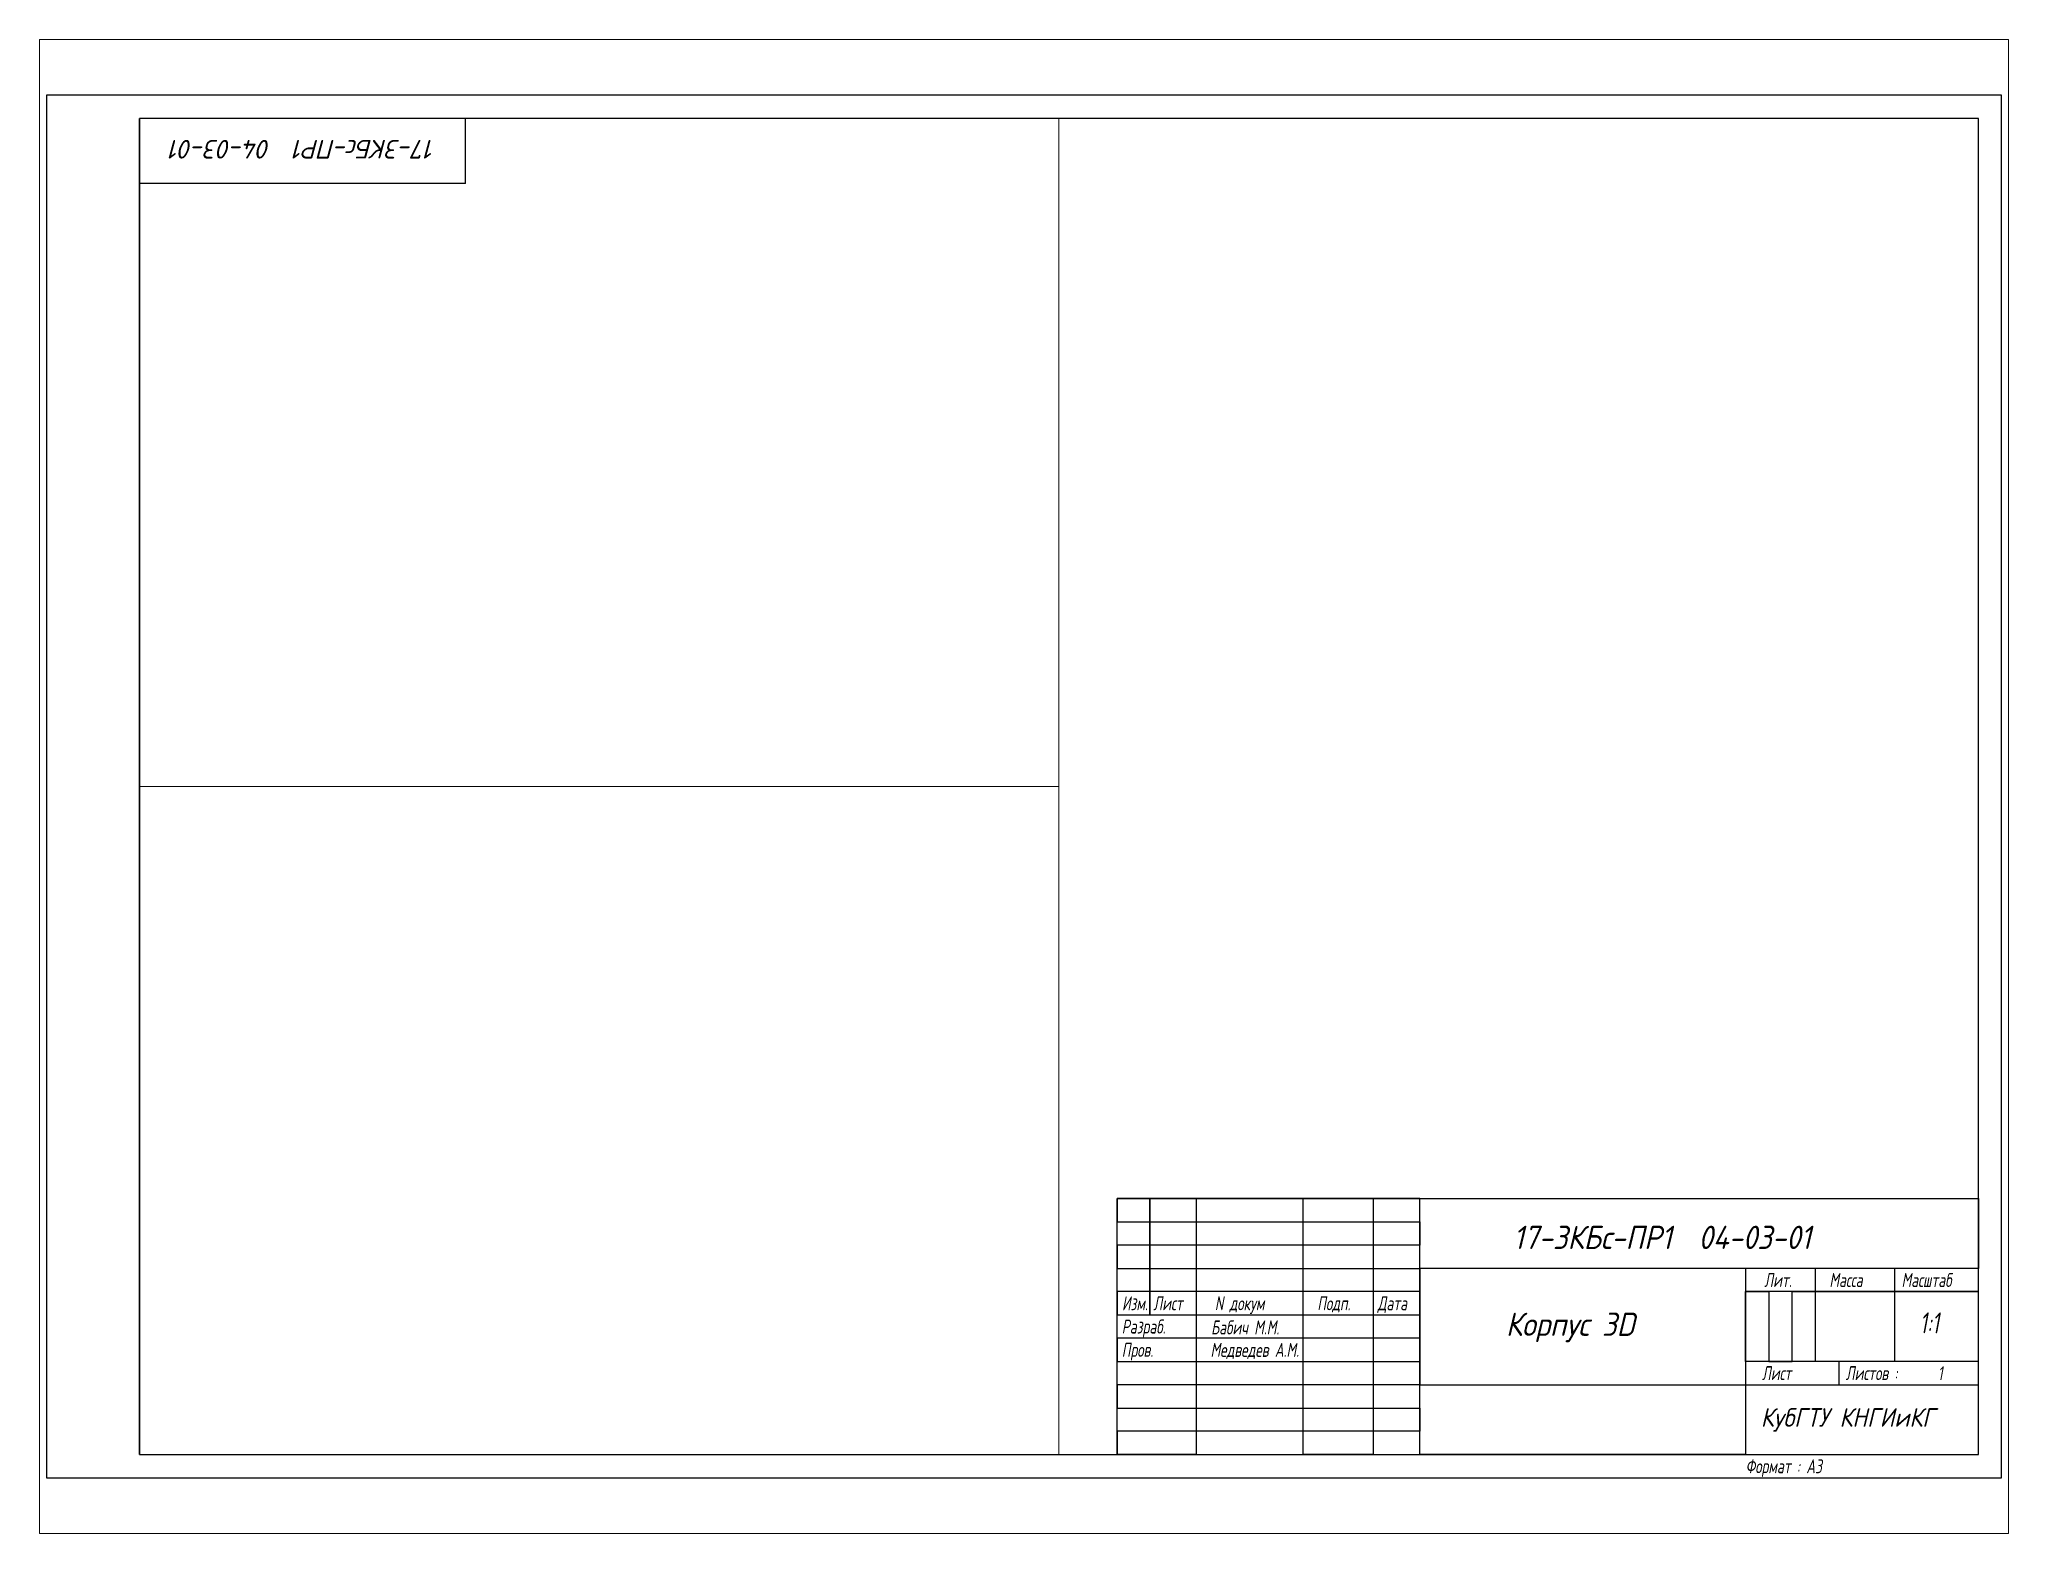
# Paper-space layout 'Лист1' of a CAD drawing. Header units: millimetres. Extents: x 26 to 231, y 20 to 176.
# The model-space entities are those that its viewports show. They can reach past a viewport. Long polylines and large blocks are cut down to what shows.
import ezdxf

# ---------------------------------------------------------------- set-up
doc = ezdxf.new("R2010")
doc.units = ezdxf.units.MM
doc.layers.add('FORM', color=5, linetype='Continuous')
doc.styles.add('ESKDUHP', font='isocpeui.ttf', dxfattribs={"width": 0.7})
doc.styles.get("Standard").update_dxf_attribs({"font": 'isocpeui.ttf', "width": 0.9})

msp = doc.modelspace()

# ---------------------------------------------------------------- linework, layer by layer
at = {"color": 0}
for p, q in [((20, 5), (20, 292)), ((295, 60), (230, 60)), ((230, 60), (230, 55)), ((230, 5), (230, 60)), ((230, 60), (237, 60)), ((237, 60), (237, 35)), ((237, 35), (237, 60)), ((237, 60), (415, 60)), ((270, 60), (247, 60)), ((247, 60), (247, 5)), ((270, 5), (270, 60)), ((295, 60), (285, 60)), ((285, 60), (285, 5)), ((295, 5), (295, 60)), ((415, 60), (415, 45)), ((230, 55), (295, 55)), ((295, 55), (295, 50)), ((295, 50), (230, 50)), ((230, 50), (230, 45)), ((230, 45), (295, 45)), ((295, 45), (295, 40)), ((415, 45), (295, 45)), ((295, 45), (295, 20)), ((380, 45), (365, 45)), ((365, 45), (365, 5)), ((380, 25), (380, 45)), ((415, 45), (397, 45)), ((397, 45), (397, 25)), ((415, 40), (415, 45)), ((295, 40), (230, 40)), ((230, 40), (230, 35)), ((365, 25), (365, 40)), ((365, 40), (370, 40)), ((415, 40), (365, 40)), ((370, 40), (370, 25)), ((375, 25), (375, 40)), ((375, 40), (415, 40)), ((415, 5), (415, 40)), ((230, 35), (295, 35)), ((295, 35), (295, 30)), ((295, 30), (230, 30)), ((230, 30), (230, 25)), ((230, 25), (295, 25)), ((295, 25), (295, 20)), ((415, 25), (365, 25)), ((370, 25), (375, 25)), ((397, 25), (380, 25)), ((385, 25), (385, 20)), ((415, 20), (415, 25)), ((295, 20), (230, 20)), ((230, 20), (230, 15)), ((295, 20), (415, 20)), ((230, 15), (295, 15)), ((295, 15), (295, 10)), ((295, 10), (230, 10)), ((230, 10), (230, 5)), ((230, 5), (295, 5)), ((247, 5), (230, 5)), ((285, 5), (270, 5)), ((365, 5), (295, 5)), ((295, 5), (415, 5))]:
    msp.add_line(p, q, dxfattribs=at)
at = {"lineweight": 15}
for p, q in [((217.5, 292), (217.5, 5)), ((20, 148.5), (217.5, 148.5))]:
    msp.add_line(p, q, dxfattribs=at)
at = {"layer": 'FORM', "color": 0}
msp.add_line((90, 278), (90, 292), dxfattribs=at)
at = {"layer": 'FORM', "color": 0, "ltscale": 0.01}
msp.add_line((90, 278), (20, 278), dxfattribs=at)
at = {"layer": 'FORM', "color": 7, "ltscale": 0.01, "true_color": 0xffffff}
msp.add_lwpolyline([(0, 0), (420, 0), (420, 297), (0, 297)], close=True, dxfattribs=at)
at = {"layer": 'FORM', "color": 0, "ltscale": 0.01}
msp.add_lwpolyline([(20, 5), (415, 5), (415, 292), (20, 292)], close=True, dxfattribs=at)

# ---------------------------------------------------------------- texts
msp.add_text('17-ЗКБс-ПР1  04-03-01', height=4, rotation=180).set_placement((83.573, 287.379))
at = {"width": 0.9}
for s, height, p in [('17-ЗКБс-ПР1  04-03-01', 5, (315.129, 49.156)), ('Корпус 3D', 5, (313.513, 30.496)), ('КубГТУ КНГИиКГ', 4, (368.253, 10.985))]:
    msp.add_text(s, height=height, dxfattribs=at).set_placement(p)
at = {"color": 0, "style": 'ESKDUHP', "width": 0.7}
for s, p in [('Лит.', (369, 41)), ('Масса', (383, 41)), ('Масштаб', (398.5, 41)), ('Изм.', (231.054, 36)), ('Лист', (237.776, 36)), ('N докум', (251, 36)), ('Подп.', (273, 36)), ('Дата', (285.955, 36)), ('Разраб.', (231, 31)), ('Бабич М.М.', (250.197, 30.822)), ('Пров.', (231, 26)), ('Медведев А.М.', (250.069, 25.991)), ('Лист', (368.5, 21)), ('Листов :', (386.5, 21)), ('1', (406.29, 21))]:
    msp.add_text(s, height=3, dxfattribs=at).set_placement(p)
at = {"style": 'ESKDUHP', "width": 0.7}
msp.add_text('1:1', height=4.5, dxfattribs=at).set_placement((402.393, 31.042))
at = {"color": 7, "true_color": 0xffffff, "style": 'ESKDUHP', "width": 0.7}
msp.add_text('Формат : А3', height=3, dxfattribs=at).set_placement((365, 1))

psp = doc.layouts.new('Лист1')

# ---------------------------------------------------------------- viewports
at = {"layer": '0'}
psp.add_viewport(center=(128.5, 97.5), size=(205.6, 156), view_center_point=(210, 148.5), view_height=320.94252, dxfattribs=at)

doc.saveas('drawing.dxf')
